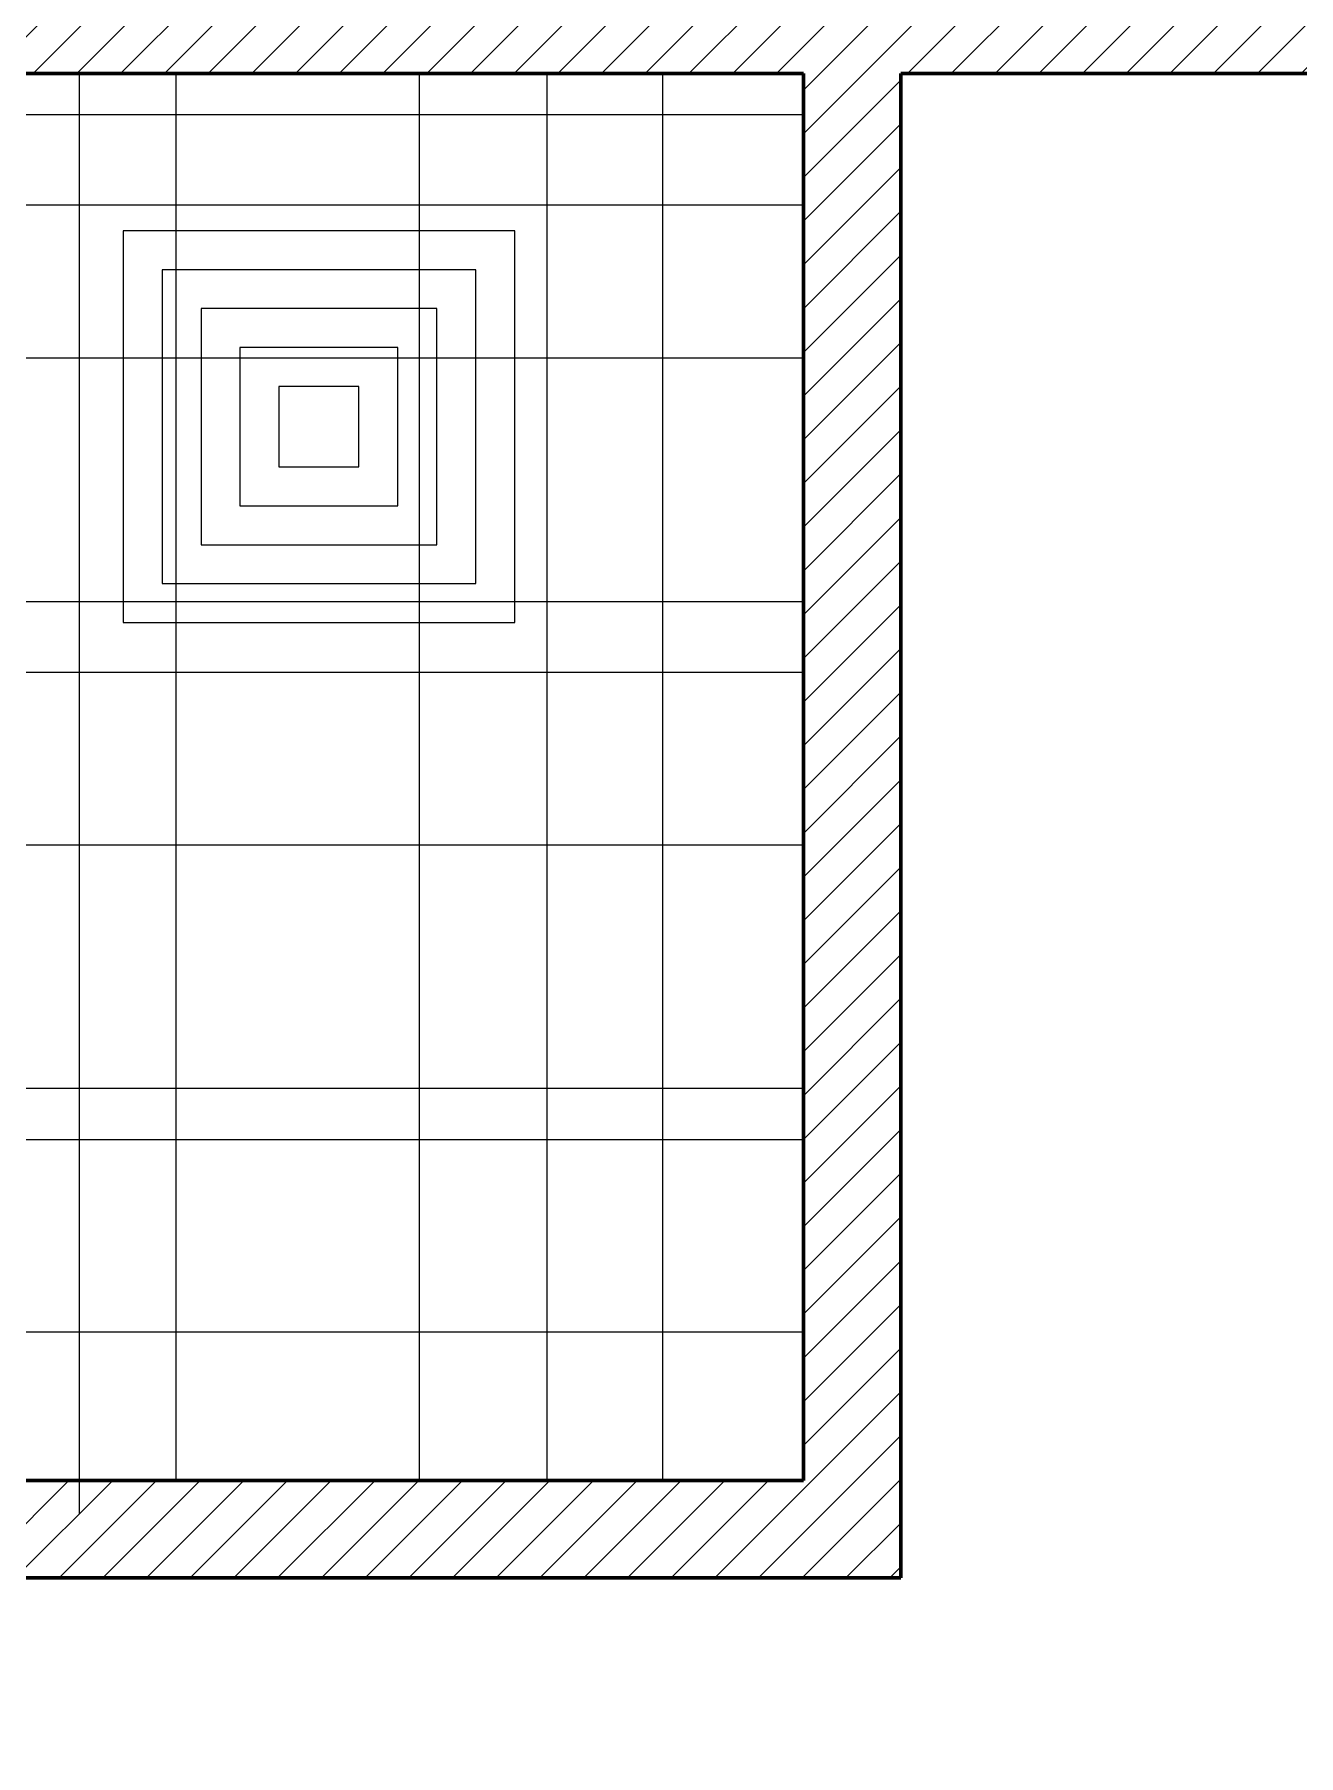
# Model space of a CAD drawing. Extents: x -566 to 72611, y -487 to 32334.
# Drawn here: x 535.8 to 600.7, y 83.4 to 171.8 of the extents above; entities that cross this region are included whole.
import ezdxf

# ---------------------------------------------------------------- set-up
doc = ezdxf.new("R2010")
doc.units = 0
doc.header["$LTSCALE"] = 0.5
doc.header["$MEASUREMENT"] = 0
for name, color, linetype, lineweight in [('ceilling', 141, 'CONTINUOUS', 18), ('hatch', 253, 'CONTINUOUS', 5), ('light', 141, 'CONTINUOUS', 20), ('walls', 191, 'CONTINUOUS', 60)]:
    doc.layers.add(name, color=color, linetype=linetype, lineweight=lineweight)
doc.layers.add('floor', color=7, linetype='CONTINUOUS', lineweight=5, true_color=0xcfcfcf)

msp = doc.modelspace()

# ---------------------------------------------------------------- hatches: boundary and pattern name
at = {"layer": 'floor'}
h = msp.add_hatch(dxfattribs=at)
h.set_pattern_fill('ANSI37', color=256, scale=100, angle=45)
h.set_pattern_definition([(90, (243.028, 267.632), (-12.5, 9e-16), []), (180, (243.028, 267.632), (-9e-16, -12.5), [])])
h.paths.add_polyline_path([(253.46925, 349.5), (154.11744, 349.5), (154.11744, 348.5), (101.14781, 348.5), (101.14781, 349.5), (0, 349.5), (0, 344.5), (36, 344.5, -0.33835703), (0, 308.66941), (0, 308.5), (0, 173.75), (253.46925, 173.75)])
h.paths.add_polyline_path([(36, 344.5), (0, 344.5), (0, 308.66941, 0.33835703)], flags=17)
h.paths.add_polyline_path([(253.46925, 173.75), (0, 173.75), (0, 173.74997), (0, 169.75), (253.46925, 169.75)])
h.paths.add_polyline_path([(253.46925, 169.75), (0, 169.75), (0, 149.21137), (36, 149.21137, -0.33835703), (0, 113.38078), (0, 113.21137), (0, 29.94998), (0, -5), (253.46925, -5)])
h.paths.add_polyline_path([(36, 149.21137), (0, 149.21137), (0, 113.38078, 0.33835703)], flags=17)
h.paths.add_polyline_path([(575.25, 169.75), (510, 169.75), (474.75, 169.75), (327.5, 169.75), (285.46925, 169.75), (285.46925, 165.75), (253.46925, 165.75), (253.46925, -5), (263.99725, -5), (263.99725, 95.99051), (287, 95.99051), (287, 97.5), (292, 97.5), (292, -5), (341.25, -5), (341.25, 13.02988), (341.25012, 15.02988), (346.24839, 15.02988, 0.36108524), (374.08728, 41.24999), (346.25012, 41.24999), (346.25012, 42.99999), (341.25, 42.99999), (341.25, 44.99999), (341.25, 97.5), (357.75, 97.5), (405.75, 97.5), (575.25, 97.5)])
at = {"layer": 'hatch'}
h = msp.add_hatch(dxfattribs=at)
h.set_pattern_fill('ANSI31', color=256, scale=0.5, style=0)
h.set_pattern_definition([(45, (0, 0), (-1.122532, 1.122532), [])])
h.paths.add_polyline_path([(695.5, 106.5), (711.5, 106.5), (711.5, 111.5), (700.5, 111.5), (700.5, 173.75), (538.5, 173.75), (538.5, 209.75), (533.5, 209.75), (533.5, 173.75), (510, 173.75), (510, 169.75), (575.25, 169.75), (575.25, 97.5), (405.75, 97.5), (405.75, 92.5), (580.25, 92.5), (580.25, 169.75), (695.5, 169.75)])

# ---------------------------------------------------------------- linework, layer by layer
at = {"layer": 'ceilling'}
for p, q in [((538.06343, 169.75), (538.06343, 95.78581)), ((562.06343, 169.75), (562.06343, 97.5)), ((0, 163), (575.25, 163)), ((0, 163), (575.25, 163)), ((0, 139), (575.25, 139)), ((0, 139), (575.25, 139)), ((0, 115), (575.25, 115)), ((0, 115), (575.25, 115))]:
    msp.add_line(p, q, dxfattribs=at)
at = {"layer": 'light', "color": 9, "true_color": 0xc9c9c9}
for points in [[(560.42057, 161.67068), (540.31343, 161.67068), (540.31343, 141.55052), (560.42057, 141.55052)], [(558.42057, 159.67068), (542.31343, 159.67068), (542.31343, 143.55052), (558.42057, 143.55052)], [(556.42057, 157.67068), (544.31343, 157.67068), (544.31343, 145.55052), (556.42057, 145.55052)], [(554.42057, 155.67068), (546.31343, 155.67068), (546.31343, 147.55052), (554.42057, 147.55052)], [(552.42057, 153.67068), (548.31343, 153.67068), (548.31343, 149.55052), (552.42057, 149.55052)]]:
    msp.add_lwpolyline(points, close=True, dxfattribs=at)
at = {"layer": 'walls'}
for p, q in [((510, 169.75), (575.25, 169.75)), ((575.25, 97.5), (575.25, 169.75)), ((580.25, 169.75), (695.5, 169.75)), ((580.25, 92.5), (580.25, 169.75)), ((405.75, 97.5), (575.25, 97.5)), ((405.75, 92.5), (580.25, 92.5))]:
    msp.add_line(p, q, dxfattribs=at)

doc.saveas('drawing.dxf')
